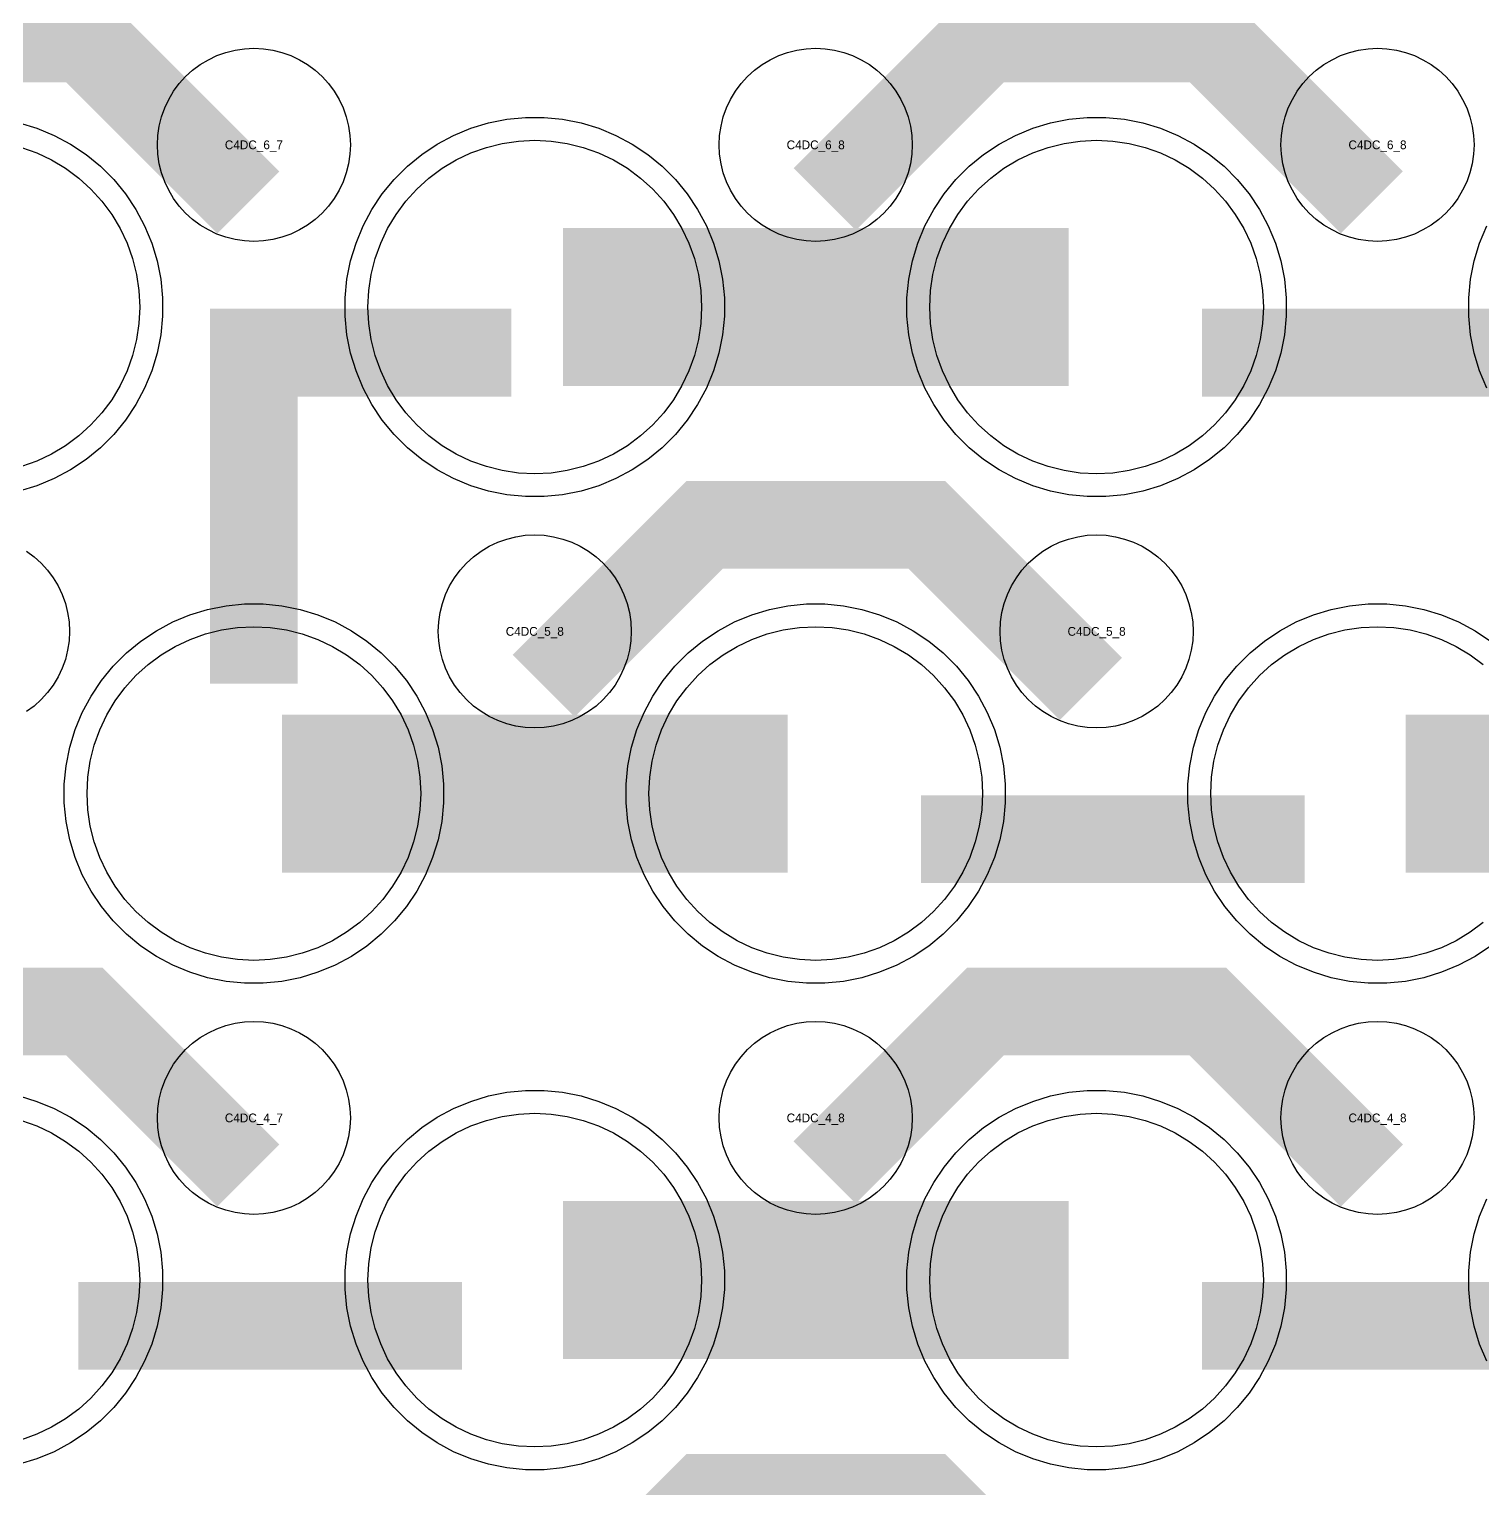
# Model space of a CAD drawing. Extents: x -11880 to 11880, y -14992 to 14992.
# Drawn here: x -9584 to -9170, y -14344.7 to -13929.1 of the extents above; entities that cross this region are included whole.
import ezdxf
from ezdxf.enums import TextEntityAlignment as Align

# ---------------------------------------------------------------- set-up
doc = ezdxf.new("R2010")
doc.units = 0
doc.header["$MEASUREMENT"] = 0
for name, color, linetype in [('GDS_775_DT_237', 138, 'CONTINUOUS'), ('RDL1_FS', 34, 'CONTINUOUS'), ('RDL_BS', 160, 'CONTINUOUS')]:
    doc.layers.add(name, color=color, linetype=linetype)

msp = doc.modelspace()

# ---------------------------------------------------------------- linework, layer by layer
at = {"layer": 'RDL1_FS', "color": 241, "true_color": 0xf7abae}
for points in [[(-9586.209, -13962.716), (-9581.819, -13964.288), (-9577.605, -13966.28), (-9573.605, -13968.678), (-9569.86, -13971.456), (-9566.406, -13974.586), (-9563.276, -13978.04), (-9560.498, -13981.785), (-9558.1, -13985.785), (-9556.108, -13989.999), (-9554.536, -13994.389), (-9553.404, -13998.912), (-9552.72, -14003.523), (-9552.491, -14008.18), (-9552.72, -14012.837), (-9553.404, -14017.448), (-9554.536, -14021.971), (-9556.108, -14026.361), (-9558.1, -14030.575), (-9560.498, -14034.575), (-9563.276, -14038.32), (-9566.406, -14041.774), (-9569.86, -14044.904), (-9573.605, -14047.682), (-9577.605, -14050.08), (-9581.819, -14052.072), (-9586.209, -14053.644)], [(-9169.86, -14183.469), (-9173.605, -14186.247), (-9177.605, -14188.645), (-9181.819, -14190.637), (-9186.209, -14192.209), (-9190.732, -14193.341), (-9195.343, -14194.025), (-9200, -14194.254), (-9204.657, -14194.025), (-9209.268, -14193.341), (-9213.791, -14192.209), (-9218.181, -14190.637), (-9222.395, -14188.645), (-9226.395, -14186.247), (-9230.14, -14183.469), (-9233.594, -14180.339), (-9236.724, -14176.885), (-9239.502, -14173.14), (-9241.9, -14169.14), (-9243.892, -14164.926), (-9245.464, -14160.536), (-9246.596, -14156.013), (-9247.28, -14151.402), (-9247.509, -14146.745), (-9247.28, -14142.088), (-9246.596, -14137.477), (-9245.464, -14132.954), (-9243.892, -14128.564), (-9241.9, -14124.35), (-9239.502, -14120.35), (-9236.724, -14116.605), (-9233.594, -14113.151), (-9230.14, -14110.021), (-9226.395, -14107.243), (-9222.395, -14104.845), (-9218.181, -14102.853), (-9213.791, -14101.281), (-9209.268, -14100.149), (-9204.657, -14099.465), (-9200, -14099.236), (-9195.343, -14099.465), (-9190.732, -14100.149), (-9186.209, -14101.281), (-9181.819, -14102.853), (-9177.605, -14104.845), (-9173.605, -14107.243), (-9169.86, -14110.021)], [(-9586.209, -14239.846), (-9581.819, -14241.418), (-9577.605, -14243.41), (-9573.605, -14245.808), (-9569.86, -14248.586), (-9566.406, -14251.716), (-9563.276, -14255.17), (-9560.498, -14258.915), (-9558.1, -14262.915), (-9556.108, -14267.129), (-9554.536, -14271.519), (-9553.404, -14276.042), (-9552.72, -14280.653), (-9552.491, -14285.31), (-9552.72, -14289.967), (-9553.404, -14294.578), (-9554.536, -14299.101), (-9556.108, -14303.491), (-9558.1, -14307.705), (-9560.498, -14311.705), (-9563.276, -14315.45), (-9566.406, -14318.904), (-9569.86, -14322.034), (-9573.605, -14324.812), (-9577.605, -14327.21), (-9581.819, -14329.202), (-9586.209, -14330.774)]]:
    msp.add_lwpolyline(points, dxfattribs=at)
for points in [[(-9440, -14055.689), (-9444.657, -14055.46), (-9449.268, -14054.776), (-9453.791, -14053.644), (-9458.181, -14052.072), (-9462.395, -14050.08), (-9466.395, -14047.682), (-9470.14, -14044.904), (-9473.594, -14041.774), (-9476.724, -14038.32), (-9479.502, -14034.575), (-9481.9, -14030.575), (-9483.892, -14026.361), (-9485.464, -14021.971), (-9486.596, -14017.448), (-9487.28, -14012.837), (-9487.509, -14008.18), (-9487.28, -14003.523), (-9486.596, -13998.912), (-9485.464, -13994.389), (-9483.892, -13989.999), (-9481.9, -13985.785), (-9479.502, -13981.785), (-9476.724, -13978.04), (-9473.594, -13974.586), (-9470.14, -13971.456), (-9466.395, -13968.678), (-9462.395, -13966.28), (-9458.181, -13964.288), (-9453.791, -13962.716), (-9449.268, -13961.584), (-9444.657, -13960.9), (-9440, -13960.671), (-9435.343, -13960.9), (-9430.732, -13961.584), (-9426.209, -13962.716), (-9421.819, -13964.288), (-9417.605, -13966.28), (-9413.605, -13968.678), (-9409.86, -13971.456), (-9406.406, -13974.586), (-9403.276, -13978.04), (-9400.498, -13981.785), (-9398.1, -13985.785), (-9396.108, -13989.999), (-9394.536, -13994.389), (-9393.404, -13998.912), (-9392.72, -14003.523), (-9392.491, -14008.18), (-9392.72, -14012.837), (-9393.404, -14017.448), (-9394.536, -14021.971), (-9396.108, -14026.361), (-9398.1, -14030.575), (-9400.498, -14034.575), (-9403.276, -14038.32), (-9406.406, -14041.774), (-9409.86, -14044.904), (-9413.605, -14047.682), (-9417.605, -14050.08), (-9421.819, -14052.072), (-9426.209, -14053.644), (-9430.732, -14054.776), (-9435.343, -14055.46)], [(-9280, -14055.689), (-9284.657, -14055.46), (-9289.268, -14054.776), (-9293.791, -14053.644), (-9298.181, -14052.072), (-9302.395, -14050.08), (-9306.395, -14047.682), (-9310.14, -14044.904), (-9313.594, -14041.774), (-9316.724, -14038.32), (-9319.502, -14034.575), (-9321.9, -14030.575), (-9323.892, -14026.361), (-9325.464, -14021.971), (-9326.596, -14017.448), (-9327.28, -14012.837), (-9327.509, -14008.18), (-9327.28, -14003.523), (-9326.596, -13998.912), (-9325.464, -13994.389), (-9323.892, -13989.999), (-9321.9, -13985.785), (-9319.502, -13981.785), (-9316.724, -13978.04), (-9313.594, -13974.586), (-9310.14, -13971.456), (-9306.395, -13968.678), (-9302.395, -13966.28), (-9298.181, -13964.288), (-9293.791, -13962.716), (-9289.268, -13961.584), (-9284.657, -13960.9), (-9280, -13960.671), (-9275.343, -13960.9), (-9270.732, -13961.584), (-9266.209, -13962.716), (-9261.819, -13964.288), (-9257.605, -13966.28), (-9253.605, -13968.678), (-9249.86, -13971.456), (-9246.406, -13974.586), (-9243.276, -13978.04), (-9240.498, -13981.785), (-9238.1, -13985.785), (-9236.108, -13989.999), (-9234.536, -13994.389), (-9233.404, -13998.912), (-9232.72, -14003.523), (-9232.491, -14008.18), (-9232.72, -14012.837), (-9233.404, -14017.448), (-9234.536, -14021.971), (-9236.108, -14026.361), (-9238.1, -14030.575), (-9240.498, -14034.575), (-9243.276, -14038.32), (-9246.406, -14041.774), (-9249.86, -14044.904), (-9253.605, -14047.682), (-9257.605, -14050.08), (-9261.819, -14052.072), (-9266.209, -14053.644), (-9270.732, -14054.776), (-9275.343, -14055.46)], [(-9520, -14194.254), (-9524.657, -14194.025), (-9529.268, -14193.341), (-9533.791, -14192.209), (-9538.181, -14190.637), (-9542.395, -14188.645), (-9546.395, -14186.247), (-9550.14, -14183.469), (-9553.594, -14180.339), (-9556.724, -14176.885), (-9559.502, -14173.14), (-9561.9, -14169.14), (-9563.892, -14164.926), (-9565.464, -14160.536), (-9566.596, -14156.013), (-9567.28, -14151.402), (-9567.509, -14146.745), (-9567.28, -14142.088), (-9566.596, -14137.477), (-9565.464, -14132.954), (-9563.892, -14128.564), (-9561.9, -14124.35), (-9559.502, -14120.35), (-9556.724, -14116.605), (-9553.594, -14113.151), (-9550.14, -14110.021), (-9546.395, -14107.243), (-9542.395, -14104.845), (-9538.181, -14102.853), (-9533.791, -14101.281), (-9529.268, -14100.149), (-9524.657, -14099.465), (-9520, -14099.236), (-9515.343, -14099.465), (-9510.732, -14100.149), (-9506.209, -14101.281), (-9501.819, -14102.853), (-9497.605, -14104.845), (-9493.605, -14107.243), (-9489.86, -14110.021), (-9486.406, -14113.151), (-9483.276, -14116.605), (-9480.498, -14120.35), (-9478.1, -14124.35), (-9476.108, -14128.564), (-9474.536, -14132.954), (-9473.404, -14137.477), (-9472.72, -14142.088), (-9472.491, -14146.745), (-9472.72, -14151.402), (-9473.404, -14156.013), (-9474.536, -14160.536), (-9476.108, -14164.926), (-9478.1, -14169.14), (-9480.498, -14173.14), (-9483.276, -14176.885), (-9486.406, -14180.339), (-9489.86, -14183.469), (-9493.605, -14186.247), (-9497.605, -14188.645), (-9501.819, -14190.637), (-9506.209, -14192.209), (-9510.732, -14193.341), (-9515.343, -14194.025)], [(-9360, -14194.254), (-9364.657, -14194.025), (-9369.268, -14193.341), (-9373.791, -14192.209), (-9378.181, -14190.637), (-9382.395, -14188.645), (-9386.395, -14186.247), (-9390.14, -14183.469), (-9393.594, -14180.339), (-9396.724, -14176.885), (-9399.502, -14173.14), (-9401.9, -14169.14), (-9403.892, -14164.926), (-9405.464, -14160.536), (-9406.596, -14156.013), (-9407.28, -14151.402), (-9407.509, -14146.745), (-9407.28, -14142.088), (-9406.596, -14137.477), (-9405.464, -14132.954), (-9403.892, -14128.564), (-9401.9, -14124.35), (-9399.502, -14120.35), (-9396.724, -14116.605), (-9393.594, -14113.151), (-9390.14, -14110.021), (-9386.395, -14107.243), (-9382.395, -14104.845), (-9378.181, -14102.853), (-9373.791, -14101.281), (-9369.268, -14100.149), (-9364.657, -14099.465), (-9360, -14099.236), (-9355.343, -14099.465), (-9350.732, -14100.149), (-9346.209, -14101.281), (-9341.819, -14102.853), (-9337.605, -14104.845), (-9333.605, -14107.243), (-9329.86, -14110.021), (-9326.406, -14113.151), (-9323.276, -14116.605), (-9320.498, -14120.35), (-9318.1, -14124.35), (-9316.108, -14128.564), (-9314.536, -14132.954), (-9313.404, -14137.477), (-9312.72, -14142.088), (-9312.491, -14146.745), (-9312.72, -14151.402), (-9313.404, -14156.013), (-9314.536, -14160.536), (-9316.108, -14164.926), (-9318.1, -14169.14), (-9320.498, -14173.14), (-9323.276, -14176.885), (-9326.406, -14180.339), (-9329.86, -14183.469), (-9333.605, -14186.247), (-9337.605, -14188.645), (-9341.819, -14190.637), (-9346.209, -14192.209), (-9350.732, -14193.341), (-9355.343, -14194.025)], [(-9440, -14332.819), (-9444.657, -14332.59), (-9449.268, -14331.906), (-9453.791, -14330.774), (-9458.181, -14329.202), (-9462.395, -14327.21), (-9466.395, -14324.812), (-9470.14, -14322.034), (-9473.594, -14318.904), (-9476.724, -14315.45), (-9479.502, -14311.705), (-9481.9, -14307.705), (-9483.892, -14303.491), (-9485.464, -14299.101), (-9486.596, -14294.578), (-9487.28, -14289.967), (-9487.509, -14285.31), (-9487.28, -14280.653), (-9486.596, -14276.042), (-9485.464, -14271.519), (-9483.892, -14267.129), (-9481.9, -14262.915), (-9479.502, -14258.915), (-9476.724, -14255.17), (-9473.594, -14251.716), (-9470.14, -14248.586), (-9466.395, -14245.808), (-9462.395, -14243.41), (-9458.181, -14241.418), (-9453.791, -14239.846), (-9449.268, -14238.714), (-9444.657, -14238.03), (-9440, -14237.801), (-9435.343, -14238.03), (-9430.732, -14238.714), (-9426.209, -14239.846), (-9421.819, -14241.418), (-9417.605, -14243.41), (-9413.605, -14245.808), (-9409.86, -14248.586), (-9406.406, -14251.716), (-9403.276, -14255.17), (-9400.498, -14258.915), (-9398.1, -14262.915), (-9396.108, -14267.129), (-9394.536, -14271.519), (-9393.404, -14276.042), (-9392.72, -14280.653), (-9392.491, -14285.31), (-9392.72, -14289.967), (-9393.404, -14294.578), (-9394.536, -14299.101), (-9396.108, -14303.491), (-9398.1, -14307.705), (-9400.498, -14311.705), (-9403.276, -14315.45), (-9406.406, -14318.904), (-9409.86, -14322.034), (-9413.605, -14324.812), (-9417.605, -14327.21), (-9421.819, -14329.202), (-9426.209, -14330.774), (-9430.732, -14331.906), (-9435.343, -14332.59)], [(-9280, -14332.819), (-9284.657, -14332.59), (-9289.268, -14331.906), (-9293.791, -14330.774), (-9298.181, -14329.202), (-9302.395, -14327.21), (-9306.395, -14324.812), (-9310.14, -14322.034), (-9313.594, -14318.904), (-9316.724, -14315.45), (-9319.502, -14311.705), (-9321.9, -14307.705), (-9323.892, -14303.491), (-9325.464, -14299.101), (-9326.596, -14294.578), (-9327.28, -14289.967), (-9327.509, -14285.31), (-9327.28, -14280.653), (-9326.596, -14276.042), (-9325.464, -14271.519), (-9323.892, -14267.129), (-9321.9, -14262.915), (-9319.502, -14258.915), (-9316.724, -14255.17), (-9313.594, -14251.716), (-9310.14, -14248.586), (-9306.395, -14245.808), (-9302.395, -14243.41), (-9298.181, -14241.418), (-9293.791, -14239.846), (-9289.268, -14238.714), (-9284.657, -14238.03), (-9280, -14237.801), (-9275.343, -14238.03), (-9270.732, -14238.714), (-9266.209, -14239.846), (-9261.819, -14241.418), (-9257.605, -14243.41), (-9253.605, -14245.808), (-9249.86, -14248.586), (-9246.406, -14251.716), (-9243.276, -14255.17), (-9240.498, -14258.915), (-9238.1, -14262.915), (-9236.108, -14267.129), (-9234.536, -14271.519), (-9233.404, -14276.042), (-9232.72, -14280.653), (-9232.491, -14285.31), (-9232.72, -14289.967), (-9233.404, -14294.578), (-9234.536, -14299.101), (-9236.108, -14303.491), (-9238.1, -14307.705), (-9240.498, -14311.705), (-9243.276, -14315.45), (-9246.406, -14318.904), (-9249.86, -14322.034), (-9253.605, -14324.812), (-9257.605, -14327.21), (-9261.819, -14329.202), (-9266.209, -14330.774), (-9270.732, -14331.906), (-9275.343, -14332.59)]]:
    msp.add_lwpolyline(points, close=True, dxfattribs=at)
for points in [[(-9431.998, -14008.18, 45, 45, 0), (-9359.998, -14008.18, 45, 45, 0)], [(-9359.998, -14008.18, 45, 45, 0), (-9287.998, -14008.18, 45, 45, 0)], [(-9511.998, -14146.745, 45, 45, 0), (-9439.998, -14146.745, 45, 45, 0)], [(-9439.998, -14146.745, 45, 45, 0), (-9367.998, -14146.745, 45, 45, 0)], [(-9191.998, -14146.745, 45, 45, 0), (-9119.998, -14146.745, 45, 45, 0)], [(-9431.998, -14285.31, 45, 45, 0), (-9359.998, -14285.31, 45, 45, 0)], [(-9359.998, -14285.31, 45, 45, 0), (-9287.998, -14285.31, 45, 45, 0)]]:
    msp.add_lwpolyline(points, format="xyseb", dxfattribs=at)
at = {"layer": 'RDL_BS'}
for points in [[(-9521.599, -13978.393, 25, 25, 0), (-9568.313, -13931.679, 25, 25, 0), (-9598.071, -13931.679, 25, 25, 0)], [(-9357.438, -13977.494, 25, 25, 0), (-9311.623, -13931.679, 25, 25, 0), (-9278.07, -13931.679, 25, 25, 0)], [(-9201.599, -13978.393, 25, 25, 0), (-9248.313, -13931.679, 25, 25, 0), (-9278.071, -13931.679, 25, 25, 0)], [(-9520, -14044.601, 25, 25, 0), (-9520, -14091.989, 25, 25, 0)], [(-9437.438, -14116.059, 25, 25, 0), (-9391.623, -14070.244, 25, 25, 0), (-9358.07, -14070.244, 25, 25, 0)], [(-9281.599, -14116.958, 25, 25, 0), (-9328.313, -14070.244, 25, 25, 0), (-9358.071, -14070.244, 25, 25, 0)], [(-9521.599, -14255.523, 25, 25, 0), (-9568.313, -14208.809, 25, 25, 0), (-9598.071, -14208.809, 25, 25, 0)], [(-9357.438, -14254.624, 25, 25, 0), (-9311.623, -14208.809, 25, 25, 0), (-9278.07, -14208.809, 25, 25, 0)], [(-9201.599, -14255.523, 25, 25, 0), (-9248.313, -14208.809, 25, 25, 0), (-9278.071, -14208.809, 25, 25, 0)], [(-9437.438, -14393.184, 25, 25, 0), (-9391.623, -14347.369, 25, 25, 0), (-9358.07, -14347.369, 25, 25, 0)], [(-9281.599, -14394.083, 25, 25, 0), (-9328.313, -14347.369, 25, 25, 0), (-9358.071, -14347.369, 25, 25, 0)]]:
    msp.add_lwpolyline(points, format="xyseb", dxfattribs=at)
for points in [[(-9520, -13989.486), (-9522.693, -13989.354), (-9525.365, -13988.958), (-9527.984, -13988.301), (-9530.519, -13987.394), (-9532.956, -13986.242), (-9535.28, -13984.849), (-9537.443, -13983.246), (-9539.442, -13981.434), (-9541.254, -13979.435), (-9542.857, -13977.272), (-9544.25, -13974.948), (-9545.402, -13972.511), (-9546.309, -13969.976), (-9546.966, -13967.357), (-9547.362, -13964.685), (-9547.494, -13961.992), (-9547.362, -13959.299), (-9546.966, -13956.627), (-9546.309, -13954.008), (-9545.402, -13951.473), (-9544.25, -13949.036), (-9542.857, -13946.712), (-9541.254, -13944.549), (-9539.442, -13942.55), (-9537.443, -13940.738), (-9535.28, -13939.135), (-9532.956, -13937.742), (-9530.519, -13936.59), (-9527.984, -13935.683), (-9525.365, -13935.026), (-9522.693, -13934.63), (-9520, -13934.498), (-9517.307, -13934.63), (-9514.635, -13935.026), (-9512.016, -13935.683), (-9509.481, -13936.59), (-9507.044, -13937.742), (-9504.72, -13939.135), (-9502.557, -13940.738), (-9500.558, -13942.55), (-9498.746, -13944.549), (-9497.143, -13946.712), (-9495.75, -13949.036), (-9494.598, -13951.473), (-9493.691, -13954.008), (-9493.034, -13956.627), (-9492.638, -13959.299), (-9492.506, -13961.992), (-9492.638, -13964.685), (-9493.034, -13967.357), (-9493.691, -13969.976), (-9494.598, -13972.511), (-9495.75, -13974.948), (-9497.143, -13977.272), (-9498.746, -13979.435), (-9500.558, -13981.434), (-9502.557, -13983.246), (-9504.72, -13984.849), (-9507.044, -13986.242), (-9509.481, -13987.394), (-9512.016, -13988.301), (-9514.635, -13988.958), (-9517.307, -13989.354)], [(-9360, -13989.486), (-9362.693, -13989.354), (-9365.365, -13988.958), (-9367.984, -13988.301), (-9370.519, -13987.394), (-9372.956, -13986.242), (-9375.28, -13984.849), (-9377.443, -13983.246), (-9379.442, -13981.434), (-9381.254, -13979.435), (-9382.857, -13977.272), (-9384.25, -13974.948), (-9385.402, -13972.511), (-9386.309, -13969.976), (-9386.966, -13967.357), (-9387.362, -13964.685), (-9387.494, -13961.992), (-9387.362, -13959.299), (-9386.966, -13956.627), (-9386.309, -13954.008), (-9385.402, -13951.473), (-9384.25, -13949.036), (-9382.857, -13946.712), (-9381.254, -13944.549), (-9379.442, -13942.55), (-9377.443, -13940.738), (-9375.28, -13939.135), (-9372.956, -13937.742), (-9370.519, -13936.59), (-9367.984, -13935.683), (-9365.365, -13935.026), (-9362.693, -13934.63), (-9360, -13934.498), (-9357.307, -13934.63), (-9354.635, -13935.026), (-9352.016, -13935.683), (-9349.481, -13936.59), (-9347.044, -13937.742), (-9344.72, -13939.135), (-9342.557, -13940.738), (-9340.558, -13942.55), (-9338.746, -13944.549), (-9337.143, -13946.712), (-9335.75, -13949.036), (-9334.598, -13951.473), (-9333.691, -13954.008), (-9333.034, -13956.627), (-9332.638, -13959.299), (-9332.506, -13961.992), (-9332.638, -13964.685), (-9333.034, -13967.357), (-9333.691, -13969.976), (-9334.598, -13972.511), (-9335.75, -13974.948), (-9337.143, -13977.272), (-9338.746, -13979.435), (-9340.558, -13981.434), (-9342.557, -13983.246), (-9344.72, -13984.849), (-9347.044, -13986.242), (-9349.481, -13987.394), (-9352.016, -13988.301), (-9354.635, -13988.958), (-9357.307, -13989.354)], [(-9200, -13989.486), (-9202.693, -13989.354), (-9205.365, -13988.958), (-9207.984, -13988.301), (-9210.519, -13987.394), (-9212.956, -13986.242), (-9215.28, -13984.849), (-9217.443, -13983.246), (-9219.442, -13981.434), (-9221.254, -13979.435), (-9222.857, -13977.272), (-9224.25, -13974.948), (-9225.402, -13972.511), (-9226.309, -13969.976), (-9226.966, -13967.357), (-9227.362, -13964.685), (-9227.494, -13961.992), (-9227.362, -13959.299), (-9226.966, -13956.627), (-9226.309, -13954.008), (-9225.402, -13951.473), (-9224.25, -13949.036), (-9222.857, -13946.712), (-9221.254, -13944.549), (-9219.442, -13942.55), (-9217.443, -13940.738), (-9215.28, -13939.135), (-9212.956, -13937.742), (-9210.519, -13936.59), (-9207.984, -13935.683), (-9205.365, -13935.026), (-9202.693, -13934.63), (-9200, -13934.498), (-9197.307, -13934.63), (-9194.635, -13935.026), (-9192.016, -13935.683), (-9189.481, -13936.59), (-9187.044, -13937.742), (-9184.72, -13939.135), (-9182.557, -13940.738), (-9180.558, -13942.55), (-9178.746, -13944.549), (-9177.143, -13946.712), (-9175.75, -13949.036), (-9174.598, -13951.473), (-9173.691, -13954.008), (-9173.034, -13956.627), (-9172.638, -13959.299), (-9172.506, -13961.992), (-9172.638, -13964.685), (-9173.034, -13967.357), (-9173.691, -13969.976), (-9174.598, -13972.511), (-9175.75, -13974.948), (-9177.143, -13977.272), (-9178.746, -13979.435), (-9180.558, -13981.434), (-9182.557, -13983.246), (-9184.72, -13984.849), (-9187.044, -13986.242), (-9189.481, -13987.394), (-9192.016, -13988.301), (-9194.635, -13988.958), (-9197.307, -13989.354)], [(-9440, -14128.051), (-9442.693, -14127.919), (-9445.365, -14127.523), (-9447.984, -14126.866), (-9450.519, -14125.959), (-9452.956, -14124.807), (-9455.28, -14123.414), (-9457.443, -14121.811), (-9459.442, -14119.999), (-9461.254, -14118), (-9462.857, -14115.837), (-9464.25, -14113.513), (-9465.402, -14111.076), (-9466.309, -14108.541), (-9466.966, -14105.922), (-9467.362, -14103.25), (-9467.494, -14100.557), (-9467.362, -14097.864), (-9466.966, -14095.192), (-9466.309, -14092.573), (-9465.402, -14090.038), (-9464.25, -14087.601), (-9462.857, -14085.277), (-9461.254, -14083.114), (-9459.442, -14081.115), (-9457.443, -14079.303), (-9455.28, -14077.7), (-9452.956, -14076.307), (-9450.519, -14075.155), (-9447.984, -14074.248), (-9445.365, -14073.591), (-9442.693, -14073.195), (-9440, -14073.063), (-9437.307, -14073.195), (-9434.635, -14073.591), (-9432.016, -14074.248), (-9429.481, -14075.155), (-9427.044, -14076.307), (-9424.72, -14077.7), (-9422.557, -14079.303), (-9420.558, -14081.115), (-9418.746, -14083.114), (-9417.143, -14085.277), (-9415.75, -14087.601), (-9414.598, -14090.038), (-9413.691, -14092.573), (-9413.034, -14095.192), (-9412.638, -14097.864), (-9412.506, -14100.557), (-9412.638, -14103.25), (-9413.034, -14105.922), (-9413.691, -14108.541), (-9414.598, -14111.076), (-9415.75, -14113.513), (-9417.143, -14115.837), (-9418.746, -14118), (-9420.558, -14119.999), (-9422.557, -14121.811), (-9424.72, -14123.414), (-9427.044, -14124.807), (-9429.481, -14125.959), (-9432.016, -14126.866), (-9434.635, -14127.523), (-9437.307, -14127.919)], [(-9280, -14128.051), (-9282.693, -14127.919), (-9285.365, -14127.523), (-9287.984, -14126.866), (-9290.519, -14125.959), (-9292.956, -14124.807), (-9295.28, -14123.414), (-9297.443, -14121.811), (-9299.442, -14119.999), (-9301.254, -14118), (-9302.857, -14115.837), (-9304.25, -14113.513), (-9305.402, -14111.076), (-9306.309, -14108.541), (-9306.966, -14105.922), (-9307.362, -14103.25), (-9307.494, -14100.557), (-9307.362, -14097.864), (-9306.966, -14095.192), (-9306.309, -14092.573), (-9305.402, -14090.038), (-9304.25, -14087.601), (-9302.857, -14085.277), (-9301.254, -14083.114), (-9299.442, -14081.115), (-9297.443, -14079.303), (-9295.28, -14077.7), (-9292.956, -14076.307), (-9290.519, -14075.155), (-9287.984, -14074.248), (-9285.365, -14073.591), (-9282.693, -14073.195), (-9280, -14073.063), (-9277.307, -14073.195), (-9274.635, -14073.591), (-9272.016, -14074.248), (-9269.481, -14075.155), (-9267.044, -14076.307), (-9264.72, -14077.7), (-9262.557, -14079.303), (-9260.558, -14081.115), (-9258.746, -14083.114), (-9257.143, -14085.277), (-9255.75, -14087.601), (-9254.598, -14090.038), (-9253.691, -14092.573), (-9253.034, -14095.192), (-9252.638, -14097.864), (-9252.506, -14100.557), (-9252.638, -14103.25), (-9253.034, -14105.922), (-9253.691, -14108.541), (-9254.598, -14111.076), (-9255.75, -14113.513), (-9257.143, -14115.837), (-9258.746, -14118), (-9260.558, -14119.999), (-9262.557, -14121.811), (-9264.72, -14123.414), (-9267.044, -14124.807), (-9269.481, -14125.959), (-9272.016, -14126.866), (-9274.635, -14127.523), (-9277.307, -14127.919)], [(-9520, -14266.616), (-9522.693, -14266.484), (-9525.365, -14266.088), (-9527.984, -14265.431), (-9530.519, -14264.524), (-9532.956, -14263.372), (-9535.28, -14261.979), (-9537.443, -14260.376), (-9539.442, -14258.564), (-9541.254, -14256.565), (-9542.857, -14254.402), (-9544.25, -14252.078), (-9545.402, -14249.641), (-9546.309, -14247.106), (-9546.966, -14244.487), (-9547.362, -14241.815), (-9547.494, -14239.122), (-9547.362, -14236.429), (-9546.966, -14233.757), (-9546.309, -14231.138), (-9545.402, -14228.603), (-9544.25, -14226.166), (-9542.857, -14223.842), (-9541.254, -14221.679), (-9539.442, -14219.68), (-9537.443, -14217.868), (-9535.28, -14216.265), (-9532.956, -14214.872), (-9530.519, -14213.72), (-9527.984, -14212.813), (-9525.365, -14212.156), (-9522.693, -14211.76), (-9520, -14211.628), (-9517.307, -14211.76), (-9514.635, -14212.156), (-9512.016, -14212.813), (-9509.481, -14213.72), (-9507.044, -14214.872), (-9504.72, -14216.265), (-9502.557, -14217.868), (-9500.558, -14219.68), (-9498.746, -14221.679), (-9497.143, -14223.842), (-9495.75, -14226.166), (-9494.598, -14228.603), (-9493.691, -14231.138), (-9493.034, -14233.757), (-9492.638, -14236.429), (-9492.506, -14239.122), (-9492.638, -14241.815), (-9493.034, -14244.487), (-9493.691, -14247.106), (-9494.598, -14249.641), (-9495.75, -14252.078), (-9497.143, -14254.402), (-9498.746, -14256.565), (-9500.558, -14258.564), (-9502.557, -14260.376), (-9504.72, -14261.979), (-9507.044, -14263.372), (-9509.481, -14264.524), (-9512.016, -14265.431), (-9514.635, -14266.088), (-9517.307, -14266.484)], [(-9360, -14266.616), (-9362.693, -14266.484), (-9365.365, -14266.088), (-9367.984, -14265.431), (-9370.519, -14264.524), (-9372.956, -14263.372), (-9375.28, -14261.979), (-9377.443, -14260.376), (-9379.442, -14258.564), (-9381.254, -14256.565), (-9382.857, -14254.402), (-9384.25, -14252.078), (-9385.402, -14249.641), (-9386.309, -14247.106), (-9386.966, -14244.487), (-9387.362, -14241.815), (-9387.494, -14239.122), (-9387.362, -14236.429), (-9386.966, -14233.757), (-9386.309, -14231.138), (-9385.402, -14228.603), (-9384.25, -14226.166), (-9382.857, -14223.842), (-9381.254, -14221.679), (-9379.442, -14219.68), (-9377.443, -14217.868), (-9375.28, -14216.265), (-9372.956, -14214.872), (-9370.519, -14213.72), (-9367.984, -14212.813), (-9365.365, -14212.156), (-9362.693, -14211.76), (-9360, -14211.628), (-9357.307, -14211.76), (-9354.635, -14212.156), (-9352.016, -14212.813), (-9349.481, -14213.72), (-9347.044, -14214.872), (-9344.72, -14216.265), (-9342.557, -14217.868), (-9340.558, -14219.68), (-9338.746, -14221.679), (-9337.143, -14223.842), (-9335.75, -14226.166), (-9334.598, -14228.603), (-9333.691, -14231.138), (-9333.034, -14233.757), (-9332.638, -14236.429), (-9332.506, -14239.122), (-9332.638, -14241.815), (-9333.034, -14244.487), (-9333.691, -14247.106), (-9334.598, -14249.641), (-9335.75, -14252.078), (-9337.143, -14254.402), (-9338.746, -14256.565), (-9340.558, -14258.564), (-9342.557, -14260.376), (-9344.72, -14261.979), (-9347.044, -14263.372), (-9349.481, -14264.524), (-9352.016, -14265.431), (-9354.635, -14266.088), (-9357.307, -14266.484)], [(-9200, -14266.616), (-9202.693, -14266.484), (-9205.365, -14266.088), (-9207.984, -14265.431), (-9210.519, -14264.524), (-9212.956, -14263.372), (-9215.28, -14261.979), (-9217.443, -14260.376), (-9219.442, -14258.564), (-9221.254, -14256.565), (-9222.857, -14254.402), (-9224.25, -14252.078), (-9225.402, -14249.641), (-9226.309, -14247.106), (-9226.966, -14244.487), (-9227.362, -14241.815), (-9227.494, -14239.122), (-9227.362, -14236.429), (-9226.966, -14233.757), (-9226.309, -14231.138), (-9225.402, -14228.603), (-9224.25, -14226.166), (-9222.857, -14223.842), (-9221.254, -14221.679), (-9219.442, -14219.68), (-9217.443, -14217.868), (-9215.28, -14216.265), (-9212.956, -14214.872), (-9210.519, -14213.72), (-9207.984, -14212.813), (-9205.365, -14212.156), (-9202.693, -14211.76), (-9200, -14211.628), (-9197.307, -14211.76), (-9194.635, -14212.156), (-9192.016, -14212.813), (-9189.481, -14213.72), (-9187.044, -14214.872), (-9184.72, -14216.265), (-9182.557, -14217.868), (-9180.558, -14219.68), (-9178.746, -14221.679), (-9177.143, -14223.842), (-9175.75, -14226.166), (-9174.598, -14228.603), (-9173.691, -14231.138), (-9173.034, -14233.757), (-9172.638, -14236.429), (-9172.506, -14239.122), (-9172.638, -14241.815), (-9173.034, -14244.487), (-9173.691, -14247.106), (-9174.598, -14249.641), (-9175.75, -14252.078), (-9177.143, -14254.402), (-9178.746, -14256.565), (-9180.558, -14258.564), (-9182.557, -14260.376), (-9184.72, -14261.979), (-9187.044, -14263.372), (-9189.481, -14264.524), (-9192.016, -14265.431), (-9194.635, -14266.088), (-9197.307, -14266.484)]]:
    msp.add_lwpolyline(points, close=True, dxfattribs=at)
at = {"layer": 'RDL_BS', "color": 241, "true_color": 0xf7abae}
for points in [[(-9442.644, -14062.18), (-9447.938, -14061.663), (-9453.165, -14060.617), (-9458.205, -14059.086), (-9463.115, -14057.055), (-9467.777, -14054.563), (-9472.191, -14051.616), (-9476.292, -14048.254), (-9480.074, -14044.472), (-9483.436, -14040.371), (-9486.383, -14035.957), (-9488.875, -14031.295), (-9490.906, -14026.385), (-9492.437, -14021.345), (-9493.483, -14016.118), (-9494, -14010.824), (-9494, -14005.536), (-9493.483, -14000.242), (-9492.437, -13995.015), (-9490.906, -13989.975), (-9488.875, -13985.065), (-9486.383, -13980.403), (-9483.436, -13975.989), (-9480.074, -13971.888), (-9476.292, -13968.106), (-9472.191, -13964.744), (-9467.777, -13961.797), (-9463.115, -13959.305), (-9458.205, -13957.274), (-9453.165, -13955.743), (-9447.938, -13954.697), (-9442.644, -13954.18), (-9437.356, -13954.18), (-9432.062, -13954.697), (-9426.835, -13955.743), (-9421.795, -13957.274), (-9416.885, -13959.305), (-9412.223, -13961.797), (-9407.809, -13964.744), (-9403.708, -13968.106), (-9399.926, -13971.888), (-9396.564, -13975.989), (-9393.617, -13980.403), (-9391.125, -13985.065), (-9389.094, -13989.975), (-9387.563, -13995.015), (-9386.517, -14000.242), (-9386, -14005.536), (-9386, -14010.824), (-9386.517, -14016.118), (-9387.563, -14021.345), (-9389.094, -14026.385), (-9391.125, -14031.295), (-9393.617, -14035.957), (-9396.564, -14040.371), (-9399.926, -14044.472), (-9403.708, -14048.254), (-9407.809, -14051.616), (-9412.223, -14054.563), (-9416.885, -14057.055), (-9421.795, -14059.086), (-9426.835, -14060.617), (-9432.062, -14061.663), (-9437.356, -14062.18)], [(-9282.644, -14062.18), (-9287.938, -14061.663), (-9293.165, -14060.617), (-9298.205, -14059.086), (-9303.115, -14057.055), (-9307.777, -14054.563), (-9312.191, -14051.616), (-9316.292, -14048.254), (-9320.074, -14044.472), (-9323.436, -14040.371), (-9326.383, -14035.957), (-9328.875, -14031.295), (-9330.906, -14026.385), (-9332.437, -14021.345), (-9333.483, -14016.118), (-9334, -14010.824), (-9334, -14005.536), (-9333.483, -14000.242), (-9332.437, -13995.015), (-9330.906, -13989.975), (-9328.875, -13985.065), (-9326.383, -13980.403), (-9323.436, -13975.989), (-9320.074, -13971.888), (-9316.292, -13968.106), (-9312.191, -13964.744), (-9307.777, -13961.797), (-9303.115, -13959.305), (-9298.205, -13957.274), (-9293.165, -13955.743), (-9287.938, -13954.697), (-9282.644, -13954.18), (-9277.356, -13954.18), (-9272.062, -13954.697), (-9266.835, -13955.743), (-9261.795, -13957.274), (-9256.885, -13959.305), (-9252.223, -13961.797), (-9247.809, -13964.744), (-9243.708, -13968.106), (-9239.926, -13971.888), (-9236.564, -13975.989), (-9233.617, -13980.403), (-9231.125, -13985.065), (-9229.094, -13989.975), (-9227.563, -13995.015), (-9226.517, -14000.242), (-9226, -14005.536), (-9226, -14010.824), (-9226.517, -14016.118), (-9227.563, -14021.345), (-9229.094, -14026.385), (-9231.125, -14031.295), (-9233.617, -14035.957), (-9236.564, -14040.371), (-9239.926, -14044.472), (-9243.708, -14048.254), (-9247.809, -14051.616), (-9252.223, -14054.563), (-9256.885, -14057.055), (-9261.795, -14059.086), (-9266.835, -14060.617), (-9272.062, -14061.663), (-9277.356, -14062.18)], [(-9522.644, -14200.745), (-9527.938, -14200.228), (-9533.165, -14199.182), (-9538.205, -14197.651), (-9543.115, -14195.62), (-9547.777, -14193.128), (-9552.191, -14190.181), (-9556.292, -14186.819), (-9560.074, -14183.037), (-9563.436, -14178.936), (-9566.383, -14174.522), (-9568.875, -14169.86), (-9570.906, -14164.95), (-9572.437, -14159.91), (-9573.483, -14154.683), (-9574, -14149.389), (-9574, -14144.101), (-9573.483, -14138.807), (-9572.437, -14133.58), (-9570.906, -14128.54), (-9568.875, -14123.63), (-9566.383, -14118.968), (-9563.436, -14114.554), (-9560.074, -14110.453), (-9556.292, -14106.671), (-9552.191, -14103.309), (-9547.777, -14100.362), (-9543.115, -14097.87), (-9538.205, -14095.839), (-9533.165, -14094.308), (-9527.938, -14093.262), (-9522.644, -14092.745), (-9517.356, -14092.745), (-9512.062, -14093.262), (-9506.835, -14094.308), (-9501.795, -14095.839), (-9496.885, -14097.87), (-9492.223, -14100.362), (-9487.809, -14103.309), (-9483.708, -14106.671), (-9479.926, -14110.453), (-9476.564, -14114.554), (-9473.617, -14118.968), (-9471.125, -14123.63), (-9469.094, -14128.54), (-9467.563, -14133.58), (-9466.517, -14138.807), (-9466, -14144.101), (-9466, -14149.389), (-9466.517, -14154.683), (-9467.563, -14159.91), (-9469.094, -14164.95), (-9471.125, -14169.86), (-9473.617, -14174.522), (-9476.564, -14178.936), (-9479.926, -14183.037), (-9483.708, -14186.819), (-9487.809, -14190.181), (-9492.223, -14193.128), (-9496.885, -14195.62), (-9501.795, -14197.651), (-9506.835, -14199.182), (-9512.062, -14200.228), (-9517.356, -14200.745)], [(-9362.644, -14200.745), (-9367.938, -14200.228), (-9373.165, -14199.182), (-9378.205, -14197.651), (-9383.115, -14195.62), (-9387.777, -14193.128), (-9392.191, -14190.181), (-9396.292, -14186.819), (-9400.074, -14183.037), (-9403.436, -14178.936), (-9406.383, -14174.522), (-9408.875, -14169.86), (-9410.906, -14164.95), (-9412.437, -14159.91), (-9413.483, -14154.683), (-9414, -14149.389), (-9414, -14144.101), (-9413.483, -14138.807), (-9412.437, -14133.58), (-9410.906, -14128.54), (-9408.875, -14123.63), (-9406.383, -14118.968), (-9403.436, -14114.554), (-9400.074, -14110.453), (-9396.292, -14106.671), (-9392.191, -14103.309), (-9387.777, -14100.362), (-9383.115, -14097.87), (-9378.205, -14095.839), (-9373.165, -14094.308), (-9367.938, -14093.262), (-9362.644, -14092.745), (-9357.356, -14092.745), (-9352.062, -14093.262), (-9346.835, -14094.308), (-9341.795, -14095.839), (-9336.885, -14097.87), (-9332.223, -14100.362), (-9327.809, -14103.309), (-9323.708, -14106.671), (-9319.926, -14110.453), (-9316.564, -14114.554), (-9313.617, -14118.968), (-9311.125, -14123.63), (-9309.094, -14128.54), (-9307.563, -14133.58), (-9306.517, -14138.807), (-9306, -14144.101), (-9306, -14149.389), (-9306.517, -14154.683), (-9307.563, -14159.91), (-9309.094, -14164.95), (-9311.125, -14169.86), (-9313.617, -14174.522), (-9316.564, -14178.936), (-9319.926, -14183.037), (-9323.708, -14186.819), (-9327.809, -14190.181), (-9332.223, -14193.128), (-9336.885, -14195.62), (-9341.795, -14197.651), (-9346.835, -14199.182), (-9352.062, -14200.228), (-9357.356, -14200.745)], [(-9442.644, -14339.31), (-9447.938, -14338.793), (-9453.165, -14337.747), (-9458.205, -14336.216), (-9463.115, -14334.185), (-9467.777, -14331.693), (-9472.191, -14328.746), (-9476.292, -14325.384), (-9480.074, -14321.602), (-9483.436, -14317.501), (-9486.383, -14313.087), (-9488.875, -14308.425), (-9490.906, -14303.515), (-9492.437, -14298.475), (-9493.483, -14293.248), (-9494, -14287.954), (-9494, -14282.666), (-9493.483, -14277.372), (-9492.437, -14272.145), (-9490.906, -14267.105), (-9488.875, -14262.195), (-9486.383, -14257.533), (-9483.436, -14253.119), (-9480.074, -14249.018), (-9476.292, -14245.236), (-9472.191, -14241.874), (-9467.777, -14238.927), (-9463.115, -14236.435), (-9458.205, -14234.404), (-9453.165, -14232.873), (-9447.938, -14231.827), (-9442.644, -14231.31), (-9437.356, -14231.31), (-9432.062, -14231.827), (-9426.835, -14232.873), (-9421.795, -14234.404), (-9416.885, -14236.435), (-9412.223, -14238.927), (-9407.809, -14241.874), (-9403.708, -14245.236), (-9399.926, -14249.018), (-9396.564, -14253.119), (-9393.617, -14257.533), (-9391.125, -14262.195), (-9389.094, -14267.105), (-9387.563, -14272.145), (-9386.517, -14277.372), (-9386, -14282.666), (-9386, -14287.954), (-9386.517, -14293.248), (-9387.563, -14298.475), (-9389.094, -14303.515), (-9391.125, -14308.425), (-9393.617, -14313.087), (-9396.564, -14317.501), (-9399.926, -14321.602), (-9403.708, -14325.384), (-9407.809, -14328.746), (-9412.223, -14331.693), (-9416.885, -14334.185), (-9421.795, -14336.216), (-9426.835, -14337.747), (-9432.062, -14338.793), (-9437.356, -14339.31)], [(-9282.644, -14339.31), (-9287.938, -14338.793), (-9293.165, -14337.747), (-9298.205, -14336.216), (-9303.115, -14334.185), (-9307.777, -14331.693), (-9312.191, -14328.746), (-9316.292, -14325.384), (-9320.074, -14321.602), (-9323.436, -14317.501), (-9326.383, -14313.087), (-9328.875, -14308.425), (-9330.906, -14303.515), (-9332.437, -14298.475), (-9333.483, -14293.248), (-9334, -14287.954), (-9334, -14282.666), (-9333.483, -14277.372), (-9332.437, -14272.145), (-9330.906, -14267.105), (-9328.875, -14262.195), (-9326.383, -14257.533), (-9323.436, -14253.119), (-9320.074, -14249.018), (-9316.292, -14245.236), (-9312.191, -14241.874), (-9307.777, -14238.927), (-9303.115, -14236.435), (-9298.205, -14234.404), (-9293.165, -14232.873), (-9287.938, -14231.827), (-9282.644, -14231.31), (-9277.356, -14231.31), (-9272.062, -14231.827), (-9266.835, -14232.873), (-9261.795, -14234.404), (-9256.885, -14236.435), (-9252.223, -14238.927), (-9247.809, -14241.874), (-9243.708, -14245.236), (-9239.926, -14249.018), (-9236.564, -14253.119), (-9233.617, -14257.533), (-9231.125, -14262.195), (-9229.094, -14267.105), (-9227.563, -14272.145), (-9226.517, -14277.372), (-9226, -14282.666), (-9226, -14287.954), (-9226.517, -14293.248), (-9227.563, -14298.475), (-9229.094, -14303.515), (-9231.125, -14308.425), (-9233.617, -14313.087), (-9236.564, -14317.501), (-9239.926, -14321.602), (-9243.708, -14325.384), (-9247.809, -14328.746), (-9252.223, -14331.693), (-9256.885, -14334.185), (-9261.795, -14336.216), (-9266.835, -14337.747), (-9272.062, -14338.793), (-9277.356, -14339.31)]]:
    msp.add_lwpolyline(points, close=True, dxfattribs=at)
for points in [[(-9586.835, -13955.743), (-9581.795, -13957.274), (-9576.885, -13959.305), (-9572.223, -13961.797), (-9567.809, -13964.744), (-9563.708, -13968.106), (-9559.926, -13971.888), (-9556.564, -13975.989), (-9553.617, -13980.403), (-9551.125, -13985.065), (-9549.094, -13989.975), (-9547.563, -13995.015), (-9546.517, -14000.242), (-9546, -14005.536), (-9546, -14010.824), (-9546.517, -14016.118), (-9547.563, -14021.345), (-9549.094, -14026.385), (-9551.125, -14031.295), (-9553.617, -14035.957), (-9556.564, -14040.371), (-9559.926, -14044.472), (-9563.708, -14048.254), (-9567.809, -14051.616), (-9572.223, -14054.563), (-9576.885, -14057.055), (-9581.795, -14059.086), (-9586.835, -14060.617)], [(-9168.875, -14031.295), (-9170.906, -14026.385), (-9172.437, -14021.345), (-9173.483, -14016.118), (-9174, -14010.824), (-9174, -14005.536), (-9173.483, -14000.242), (-9172.437, -13995.015), (-9170.906, -13989.975), (-9168.875, -13985.065)], [(-9167.809, -14190.181), (-9172.223, -14193.128), (-9176.885, -14195.62), (-9181.795, -14197.651), (-9186.835, -14199.182), (-9192.062, -14200.228), (-9197.356, -14200.745), (-9202.644, -14200.745), (-9207.938, -14200.228), (-9213.165, -14199.182), (-9218.205, -14197.651), (-9223.115, -14195.62), (-9227.777, -14193.128), (-9232.191, -14190.181), (-9236.292, -14186.819), (-9240.074, -14183.037), (-9243.436, -14178.936), (-9246.383, -14174.522), (-9248.875, -14169.86), (-9250.906, -14164.95), (-9252.437, -14159.91), (-9253.483, -14154.683), (-9254, -14149.389), (-9254, -14144.101), (-9253.483, -14138.807), (-9252.437, -14133.58), (-9250.906, -14128.54), (-9248.875, -14123.63), (-9246.383, -14118.968), (-9243.436, -14114.554), (-9240.074, -14110.453), (-9236.292, -14106.671), (-9232.191, -14103.309), (-9227.777, -14100.362), (-9223.115, -14097.87), (-9218.205, -14095.839), (-9213.165, -14094.308), (-9207.938, -14093.262), (-9202.644, -14092.745), (-9197.356, -14092.745), (-9192.062, -14093.262), (-9186.835, -14094.308), (-9181.795, -14095.839), (-9176.885, -14097.87), (-9172.223, -14100.362), (-9167.809, -14103.309)], [(-9586.835, -14232.873), (-9581.795, -14234.404), (-9576.885, -14236.435), (-9572.223, -14238.927), (-9567.809, -14241.874), (-9563.708, -14245.236), (-9559.926, -14249.018), (-9556.564, -14253.119), (-9553.617, -14257.533), (-9551.125, -14262.195), (-9549.094, -14267.105), (-9547.563, -14272.145), (-9546.517, -14277.372), (-9546, -14282.666), (-9546, -14287.954), (-9546.517, -14293.248), (-9547.563, -14298.475), (-9549.094, -14303.515), (-9551.125, -14308.425), (-9553.617, -14313.087), (-9556.564, -14317.501), (-9559.926, -14321.602), (-9563.708, -14325.384), (-9567.809, -14328.746), (-9572.223, -14331.693), (-9576.885, -14334.185), (-9581.795, -14336.216), (-9586.835, -14337.747)], [(-9168.875, -14308.425), (-9170.906, -14303.515), (-9172.437, -14298.475), (-9173.483, -14293.248), (-9174, -14287.954), (-9174, -14282.666), (-9173.483, -14277.372), (-9172.437, -14272.145), (-9170.906, -14267.105), (-9168.875, -14262.195)]]:
    msp.add_lwpolyline(points, dxfattribs=at)
for points in [[(-9520, -14115.47, 25, 25, 0), (-9520, -14008.693, 25, 25, 0)], [(-9532.5, -14021.193, 25, 25, 0), (-9446.667, -14021.193, 25, 25, 0)], [(-9501.827, -14021.193, 25, 25, 0), (-9461.599, -14021.193, 25, 25, 0)], [(-9249.984, -14021.193, 25, 25, 0), (-9140.719, -14021.193, 25, 25, 0)], [(-9329.984, -14159.758, 25, 25, 0), (-9220.719, -14159.758, 25, 25, 0)], [(-9569.984, -14298.323, 25, 25, 0), (-9460.719, -14298.323, 25, 25, 0)], [(-9249.984, -14298.323, 25, 25, 0), (-9140.719, -14298.323, 25, 25, 0)]]:
    msp.add_lwpolyline(points, format="xyseb", dxfattribs=at)
at = {"layer": 'RDL_BS'}
msp.add_lwpolyline([(-9584.72, -14077.7), (-9582.557, -14079.303), (-9580.558, -14081.115), (-9578.746, -14083.114), (-9577.143, -14085.277), (-9575.75, -14087.601), (-9574.598, -14090.038), (-9573.691, -14092.573), (-9573.034, -14095.192), (-9572.638, -14097.864), (-9572.506, -14100.557), (-9572.638, -14103.25), (-9573.034, -14105.922), (-9573.691, -14108.541), (-9574.598, -14111.076), (-9575.75, -14113.513), (-9577.143, -14115.837), (-9578.746, -14118), (-9580.558, -14119.999), (-9582.557, -14121.811), (-9584.72, -14123.414)], dxfattribs=at)

# ---------------------------------------------------------------- texts
at = {"layer": 'GDS_775_DT_237'}
for s, p in [('C4DC_6_7', (-9520, -13961.992)), ('C4DC_6_7', (-9520, -13961.992)), ('C4DC_6_8', (-9360, -13961.992)), ('C4DC_6_8', (-9360, -13961.992)), ('C4DC_6_8', (-9200, -13961.992)), ('C4DC_6_8', (-9200, -13961.992)), ('C4DC_5_8', (-9440, -14100.557)), ('C4DC_5_8', (-9440, -14100.557)), ('C4DC_5_8', (-9280, -14100.557)), ('C4DC_5_8', (-9280, -14100.557)), ('C4DC_4_7', (-9520, -14239.122)), ('C4DC_4_7', (-9520, -14239.122)), ('C4DC_4_8', (-9360, -14239.122)), ('C4DC_4_8', (-9360, -14239.122)), ('C4DC_4_8', (-9200, -14239.122)), ('C4DC_4_8', (-9200, -14239.122))]:
    msp.add_text(s, height=2.5, dxfattribs=at).set_placement(p, align=Align.MIDDLE_CENTER)

doc.saveas('drawing.dxf')
